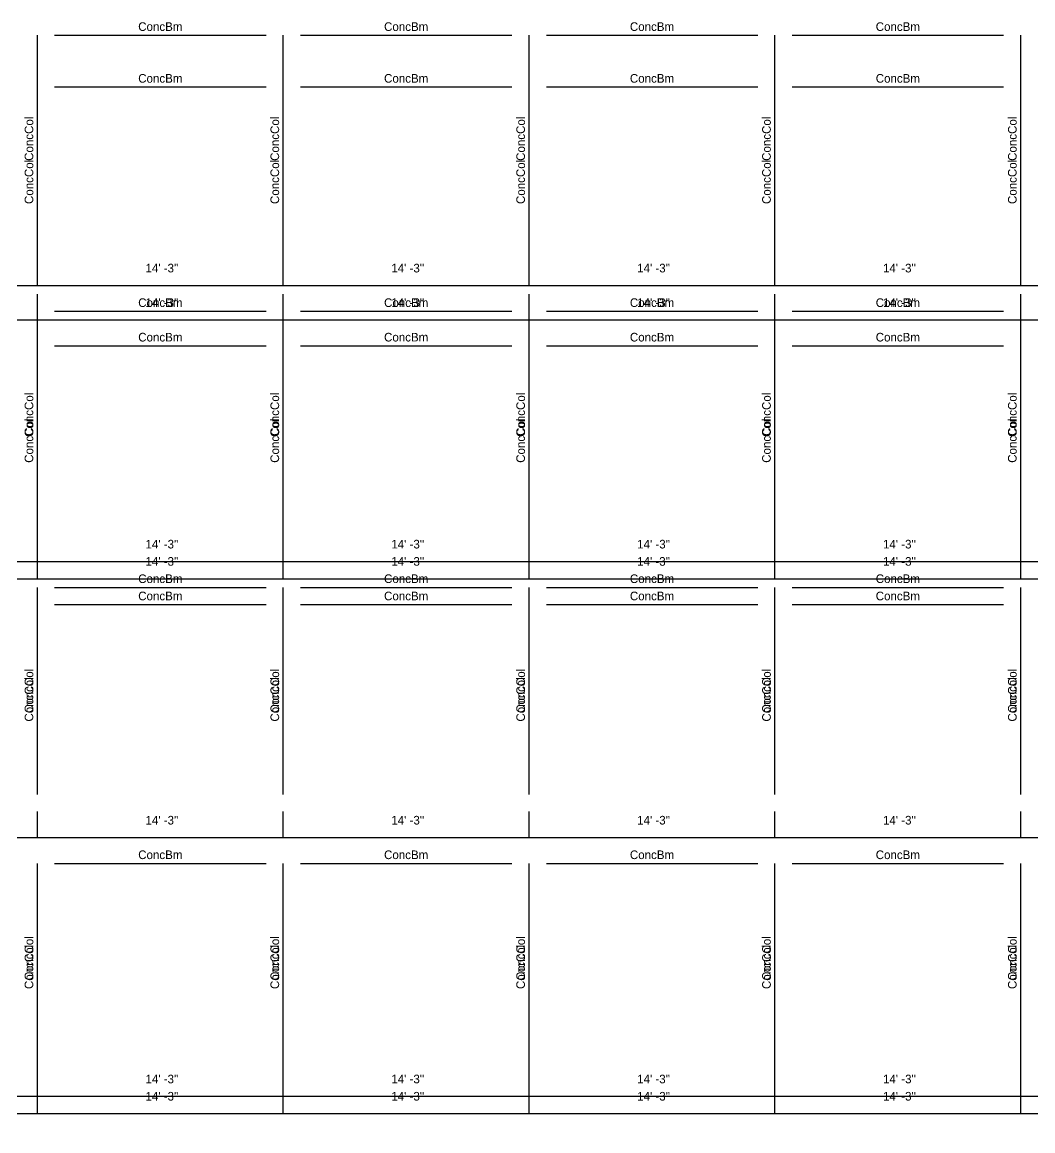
# Model space of a CAD drawing. Extents: x -38 to 2998, y -195 to 11529.
# Drawn here: x 734 to 1437, y -186 to 585 of the extents above; entities that cross this region are included whole.
import ezdxf
from ezdxf.enums import TextEntityAlignment as Align

# ---------------------------------------------------------------- set-up
doc = ezdxf.new("R2010")
doc.units = 0
doc.header["$MEASUREMENT"] = 0
doc.layers.get('0').update_dxf_attribs({"linetype": 'CONTINUOUS'})
for name, color, linetype in [('CENTERLINES', 7, 'CONTINUOUS'), ('DIMENSIONS', 4, 'CONTINUOUS'), ('TEXT', 5, 'CONTINUOUS')]:
    doc.layers.add(name, color=color, linetype=linetype)
doc.dimstyles.get("Standard").update_dxf_attribs({"dimtxt": 0.18, "dimasz": 0.18, "dimexe": 0.18, "dimexo": 0.0625, "dimgap": 0.09, "dimtad": 0, "dimtih": 1, "dimtoh": 1, "dimdec": 4, "dimzin": 0, "dimtxsty": 'STANDARD', "dimcen": 0.09, "dimazin": 3, "dimtfac": 1, "dimtdec": 4, "dimtofl": 0, "dimtmove": 0, "dimatfit": 3, "dimtolj": 1, "dimtzin": 0})

# ---------------------------------------------------------------- blocks, each defined once
blk = doc.blocks.new('*D993')
at = {"color": 1, "linetype": 'BYBLOCK'}
for points in [[(578.73, -169.23), (577.67, -170.29), (570.25, -177.71), (569.19, -178.77)], [(749.73, -169.23), (748.67, -170.29), (741.25, -177.71), (740.19, -178.77)]]:
    blk.add_solid(points, dxfattribs=at)
at = {"layer": 'DIMENSIONS', "color": 9, "linetype": 'BYBLOCK'}
for p, q in [((573.96, -174), (573.96, -156)), ((744.96, -174), (744.96, -156))]:
    blk.add_line(p, q, dxfattribs=at)
at = {"layer": 'DIMENSIONS', "color": 0, "linetype": 'BYBLOCK'}
blk.add_line((573.96, -174), (744.96, -174), dxfattribs=at)
at = {"layer": 'DIMENSIONS', "color": 0, "linetype": 'BYBLOCK', "insert": (659.46, -162), "char_height": 6, "attachment_point": 5}
blk.add_mtext("\\A1; 14' -3''", dxfattribs=at)
blk = doc.blocks.new('*D994')
at = {"color": 1, "linetype": 'BYBLOCK'}
for points in [[(749.73, -169.23), (748.67, -170.29), (741.25, -177.71), (740.19, -178.77)], [(920.73, -169.23), (919.67, -170.29), (912.25, -177.71), (911.19, -178.77)]]:
    blk.add_solid(points, dxfattribs=at)
at = {"layer": 'DIMENSIONS', "color": 9, "linetype": 'BYBLOCK'}
for p, q in [((744.96, -174), (744.96, -156)), ((915.96, -174), (915.96, -156))]:
    blk.add_line(p, q, dxfattribs=at)
at = {"layer": 'DIMENSIONS', "color": 0, "linetype": 'BYBLOCK'}
blk.add_line((744.96, -174), (915.96, -174), dxfattribs=at)
at = {"layer": 'DIMENSIONS', "color": 0, "linetype": 'BYBLOCK', "insert": (830.46, -162), "char_height": 6, "attachment_point": 5}
blk.add_mtext("\\A1; 14' -3''", dxfattribs=at)
blk = doc.blocks.new('*D995')
at = {"color": 1, "linetype": 'BYBLOCK'}
for points in [[(920.73, -169.23), (919.67, -170.29), (912.25, -177.71), (911.19, -178.77)], [(1091.73, -169.23), (1090.67, -170.29), (1083.25, -177.71), (1082.19, -178.77)]]:
    blk.add_solid(points, dxfattribs=at)
at = {"layer": 'DIMENSIONS', "color": 9, "linetype": 'BYBLOCK'}
for p, q in [((915.96, -174), (915.96, -156)), ((1086.96, -174), (1086.96, -156))]:
    blk.add_line(p, q, dxfattribs=at)
at = {"layer": 'DIMENSIONS', "color": 0, "linetype": 'BYBLOCK'}
blk.add_line((915.96, -174), (1086.96, -174), dxfattribs=at)
at = {"layer": 'DIMENSIONS', "color": 0, "linetype": 'BYBLOCK', "insert": (1001.46, -162), "char_height": 6, "attachment_point": 5}
blk.add_mtext("\\A1; 14' -3''", dxfattribs=at)
blk = doc.blocks.new('*D996')
at = {"color": 1, "linetype": 'BYBLOCK'}
for points in [[(1091.73, -169.23), (1090.67, -170.29), (1083.25, -177.71), (1082.19, -178.77)], [(1262.73, -169.23), (1261.67, -170.29), (1254.25, -177.71), (1253.19, -178.77)]]:
    blk.add_solid(points, dxfattribs=at)
at = {"layer": 'DIMENSIONS', "color": 9, "linetype": 'BYBLOCK'}
for p, q in [((1086.96, -174), (1086.96, -156)), ((1257.96, -174), (1257.96, -156))]:
    blk.add_line(p, q, dxfattribs=at)
at = {"layer": 'DIMENSIONS', "color": 0, "linetype": 'BYBLOCK'}
blk.add_line((1086.96, -174), (1257.96, -174), dxfattribs=at)
at = {"layer": 'DIMENSIONS', "color": 0, "linetype": 'BYBLOCK', "insert": (1172.46, -162), "char_height": 6, "attachment_point": 5}
blk.add_mtext("\\A1; 14' -3''", dxfattribs=at)
blk = doc.blocks.new('*D997')
at = {"color": 1, "linetype": 'BYBLOCK'}
for points in [[(1262.73, -169.23), (1261.67, -170.29), (1254.25, -177.71), (1253.19, -178.77)], [(1433.73, -169.23), (1432.67, -170.29), (1425.25, -177.71), (1424.19, -178.77)]]:
    blk.add_solid(points, dxfattribs=at)
at = {"layer": 'DIMENSIONS', "color": 9, "linetype": 'BYBLOCK'}
for p, q in [((1257.96, -174), (1257.96, -156)), ((1428.96, -174), (1428.96, -156))]:
    blk.add_line(p, q, dxfattribs=at)
at = {"layer": 'DIMENSIONS', "color": 0, "linetype": 'BYBLOCK'}
blk.add_line((1257.96, -174), (1428.96, -174), dxfattribs=at)
at = {"layer": 'DIMENSIONS', "color": 0, "linetype": 'BYBLOCK', "insert": (1343.46, -162), "char_height": 6, "attachment_point": 5}
blk.add_mtext("\\A1; 14' -3''", dxfattribs=at)
blk = doc.blocks.new('*D998')
at = {"color": 1, "linetype": 'BYBLOCK'}
for points in [[(1433.73, -169.23), (1432.67, -170.29), (1425.25, -177.71), (1424.19, -178.77)], [(1604.73, -169.23), (1603.67, -170.29), (1596.25, -177.71), (1595.19, -178.77)]]:
    blk.add_solid(points, dxfattribs=at)
at = {"layer": 'DIMENSIONS', "color": 9, "linetype": 'BYBLOCK'}
for p, q in [((1428.96, -174), (1428.96, -156)), ((1599.96, -174), (1599.96, -156))]:
    blk.add_line(p, q, dxfattribs=at)
at = {"layer": 'DIMENSIONS', "color": 0, "linetype": 'BYBLOCK'}
blk.add_line((1428.96, -174), (1599.96, -174), dxfattribs=at)
at = {"layer": 'DIMENSIONS', "color": 0, "linetype": 'BYBLOCK', "insert": (1514.46, -162), "char_height": 6, "attachment_point": 5}
blk.add_mtext("\\A1; 14' -3''", dxfattribs=at)
blk = doc.blocks.new('*D1014')
at = {"color": 1, "linetype": 'BYBLOCK'}
for points in [[(578.73, 22.77), (577.67, 21.71), (570.25, 14.29), (569.19, 13.23)], [(749.73, 22.77), (748.67, 21.71), (741.25, 14.29), (740.19, 13.23)]]:
    blk.add_solid(points, dxfattribs=at)
at = {"layer": 'DIMENSIONS', "color": 9, "linetype": 'BYBLOCK'}
for p, q in [((573.96, 18), (573.96, 36)), ((744.96, 18), (744.96, 36))]:
    blk.add_line(p, q, dxfattribs=at)
at = {"layer": 'DIMENSIONS', "color": 0, "linetype": 'BYBLOCK'}
blk.add_line((573.96, 18), (744.96, 18), dxfattribs=at)
at = {"layer": 'DIMENSIONS', "color": 0, "linetype": 'BYBLOCK', "insert": (659.46, 30), "char_height": 6, "attachment_point": 5}
blk.add_mtext("\\A1; 14' -3''", dxfattribs=at)
blk = doc.blocks.new('*D1015')
at = {"color": 1, "linetype": 'BYBLOCK'}
for points in [[(749.73, 22.77), (748.67, 21.71), (741.25, 14.29), (740.19, 13.23)], [(920.73, 22.77), (919.67, 21.71), (912.25, 14.29), (911.19, 13.23)]]:
    blk.add_solid(points, dxfattribs=at)
at = {"layer": 'DIMENSIONS', "color": 9, "linetype": 'BYBLOCK'}
for p, q in [((744.96, 18), (744.96, 36)), ((915.96, 18), (915.96, 36))]:
    blk.add_line(p, q, dxfattribs=at)
at = {"layer": 'DIMENSIONS', "color": 0, "linetype": 'BYBLOCK'}
blk.add_line((744.96, 18), (915.96, 18), dxfattribs=at)
at = {"layer": 'DIMENSIONS', "color": 0, "linetype": 'BYBLOCK', "insert": (830.46, 30), "char_height": 6, "attachment_point": 5}
blk.add_mtext("\\A1; 14' -3''", dxfattribs=at)
blk = doc.blocks.new('*D1016')
at = {"color": 1, "linetype": 'BYBLOCK'}
for points in [[(920.73, 22.77), (919.67, 21.71), (912.25, 14.29), (911.19, 13.23)], [(1091.73, 22.77), (1090.67, 21.71), (1083.25, 14.29), (1082.19, 13.23)]]:
    blk.add_solid(points, dxfattribs=at)
at = {"layer": 'DIMENSIONS', "color": 9, "linetype": 'BYBLOCK'}
for p, q in [((915.96, 18), (915.96, 36)), ((1086.96, 18), (1086.96, 36))]:
    blk.add_line(p, q, dxfattribs=at)
at = {"layer": 'DIMENSIONS', "color": 0, "linetype": 'BYBLOCK'}
blk.add_line((915.96, 18), (1086.96, 18), dxfattribs=at)
at = {"layer": 'DIMENSIONS', "color": 0, "linetype": 'BYBLOCK', "insert": (1001.46, 30), "char_height": 6, "attachment_point": 5}
blk.add_mtext("\\A1; 14' -3''", dxfattribs=at)
blk = doc.blocks.new('*D1017')
at = {"color": 1, "linetype": 'BYBLOCK'}
for points in [[(1091.73, 22.77), (1090.67, 21.71), (1083.25, 14.29), (1082.19, 13.23)], [(1262.73, 22.77), (1261.67, 21.71), (1254.25, 14.29), (1253.19, 13.23)]]:
    blk.add_solid(points, dxfattribs=at)
at = {"layer": 'DIMENSIONS', "color": 9, "linetype": 'BYBLOCK'}
for p, q in [((1086.96, 18), (1086.96, 36)), ((1257.96, 18), (1257.96, 36))]:
    blk.add_line(p, q, dxfattribs=at)
at = {"layer": 'DIMENSIONS', "color": 0, "linetype": 'BYBLOCK'}
blk.add_line((1086.96, 18), (1257.96, 18), dxfattribs=at)
at = {"layer": 'DIMENSIONS', "color": 0, "linetype": 'BYBLOCK', "insert": (1172.46, 30), "char_height": 6, "attachment_point": 5}
blk.add_mtext("\\A1; 14' -3''", dxfattribs=at)
blk = doc.blocks.new('*D1018')
at = {"color": 1, "linetype": 'BYBLOCK'}
for points in [[(1262.73, 22.77), (1261.67, 21.71), (1254.25, 14.29), (1253.19, 13.23)], [(1433.73, 22.77), (1432.67, 21.71), (1425.25, 14.29), (1424.19, 13.23)]]:
    blk.add_solid(points, dxfattribs=at)
at = {"layer": 'DIMENSIONS', "color": 9, "linetype": 'BYBLOCK'}
for p, q in [((1257.96, 18), (1257.96, 36)), ((1428.96, 18), (1428.96, 36))]:
    blk.add_line(p, q, dxfattribs=at)
at = {"layer": 'DIMENSIONS', "color": 0, "linetype": 'BYBLOCK'}
blk.add_line((1257.96, 18), (1428.96, 18), dxfattribs=at)
at = {"layer": 'DIMENSIONS', "color": 0, "linetype": 'BYBLOCK', "insert": (1343.46, 30), "char_height": 6, "attachment_point": 5}
blk.add_mtext("\\A1; 14' -3''", dxfattribs=at)
blk = doc.blocks.new('*D1019')
at = {"color": 1, "linetype": 'BYBLOCK'}
for points in [[(1433.73, 22.77), (1432.67, 21.71), (1425.25, 14.29), (1424.19, 13.23)], [(1604.73, 22.77), (1603.67, 21.71), (1596.25, 14.29), (1595.19, 13.23)]]:
    blk.add_solid(points, dxfattribs=at)
at = {"layer": 'DIMENSIONS', "color": 9, "linetype": 'BYBLOCK'}
for p, q in [((1428.96, 18), (1428.96, 36)), ((1599.96, 18), (1599.96, 36))]:
    blk.add_line(p, q, dxfattribs=at)
at = {"layer": 'DIMENSIONS', "color": 0, "linetype": 'BYBLOCK'}
blk.add_line((1428.96, 18), (1599.96, 18), dxfattribs=at)
at = {"layer": 'DIMENSIONS', "color": 0, "linetype": 'BYBLOCK', "insert": (1514.46, 30), "char_height": 6, "attachment_point": 5}
blk.add_mtext("\\A1; 14' -3''", dxfattribs=at)
blk = doc.blocks.new('*D1035')
at = {"color": 1, "linetype": 'BYBLOCK'}
for points in [[(578.73, 214.77), (577.67, 213.71), (570.25, 206.29), (569.19, 205.23)], [(749.73, 214.77), (748.67, 213.71), (741.25, 206.29), (740.19, 205.23)]]:
    blk.add_solid(points, dxfattribs=at)
at = {"layer": 'DIMENSIONS', "color": 9, "linetype": 'BYBLOCK'}
for p, q in [((573.96, 210), (573.96, 228)), ((744.96, 210), (744.96, 228))]:
    blk.add_line(p, q, dxfattribs=at)
at = {"layer": 'DIMENSIONS', "color": 0, "linetype": 'BYBLOCK'}
blk.add_line((573.96, 210), (744.96, 210), dxfattribs=at)
at = {"layer": 'DIMENSIONS', "color": 0, "linetype": 'BYBLOCK', "insert": (659.46, 222), "char_height": 6, "attachment_point": 5}
blk.add_mtext("\\A1; 14' -3''", dxfattribs=at)
blk = doc.blocks.new('*D1036')
at = {"color": 1, "linetype": 'BYBLOCK'}
for points in [[(749.73, 214.77), (748.67, 213.71), (741.25, 206.29), (740.19, 205.23)], [(920.73, 214.77), (919.67, 213.71), (912.25, 206.29), (911.19, 205.23)]]:
    blk.add_solid(points, dxfattribs=at)
at = {"layer": 'DIMENSIONS', "color": 9, "linetype": 'BYBLOCK'}
for p, q in [((744.96, 210), (744.96, 228)), ((915.96, 210), (915.96, 228))]:
    blk.add_line(p, q, dxfattribs=at)
at = {"layer": 'DIMENSIONS', "color": 0, "linetype": 'BYBLOCK'}
blk.add_line((744.96, 210), (915.96, 210), dxfattribs=at)
at = {"layer": 'DIMENSIONS', "color": 0, "linetype": 'BYBLOCK', "insert": (830.46, 222), "char_height": 6, "attachment_point": 5}
blk.add_mtext("\\A1; 14' -3''", dxfattribs=at)
blk = doc.blocks.new('*D1037')
at = {"color": 1, "linetype": 'BYBLOCK'}
for points in [[(920.73, 214.77), (919.67, 213.71), (912.25, 206.29), (911.19, 205.23)], [(1091.73, 214.77), (1090.67, 213.71), (1083.25, 206.29), (1082.19, 205.23)]]:
    blk.add_solid(points, dxfattribs=at)
at = {"layer": 'DIMENSIONS', "color": 9, "linetype": 'BYBLOCK'}
for p, q in [((915.96, 210), (915.96, 228)), ((1086.96, 210), (1086.96, 228))]:
    blk.add_line(p, q, dxfattribs=at)
at = {"layer": 'DIMENSIONS', "color": 0, "linetype": 'BYBLOCK'}
blk.add_line((915.96, 210), (1086.96, 210), dxfattribs=at)
at = {"layer": 'DIMENSIONS', "color": 0, "linetype": 'BYBLOCK', "insert": (1001.46, 222), "char_height": 6, "attachment_point": 5}
blk.add_mtext("\\A1; 14' -3''", dxfattribs=at)
blk = doc.blocks.new('*D1038')
at = {"color": 1, "linetype": 'BYBLOCK'}
for points in [[(1091.73, 214.77), (1090.67, 213.71), (1083.25, 206.29), (1082.19, 205.23)], [(1262.73, 214.77), (1261.67, 213.71), (1254.25, 206.29), (1253.19, 205.23)]]:
    blk.add_solid(points, dxfattribs=at)
at = {"layer": 'DIMENSIONS', "color": 9, "linetype": 'BYBLOCK'}
for p, q in [((1086.96, 210), (1086.96, 228)), ((1257.96, 210), (1257.96, 228))]:
    blk.add_line(p, q, dxfattribs=at)
at = {"layer": 'DIMENSIONS', "color": 0, "linetype": 'BYBLOCK'}
blk.add_line((1086.96, 210), (1257.96, 210), dxfattribs=at)
at = {"layer": 'DIMENSIONS', "color": 0, "linetype": 'BYBLOCK', "insert": (1172.46, 222), "char_height": 6, "attachment_point": 5}
blk.add_mtext("\\A1; 14' -3''", dxfattribs=at)
blk = doc.blocks.new('*D1039')
at = {"color": 1, "linetype": 'BYBLOCK'}
for points in [[(1262.73, 214.77), (1261.67, 213.71), (1254.25, 206.29), (1253.19, 205.23)], [(1433.73, 214.77), (1432.67, 213.71), (1425.25, 206.29), (1424.19, 205.23)]]:
    blk.add_solid(points, dxfattribs=at)
at = {"layer": 'DIMENSIONS', "color": 9, "linetype": 'BYBLOCK'}
for p, q in [((1257.96, 210), (1257.96, 228)), ((1428.96, 210), (1428.96, 228))]:
    blk.add_line(p, q, dxfattribs=at)
at = {"layer": 'DIMENSIONS', "color": 0, "linetype": 'BYBLOCK'}
blk.add_line((1257.96, 210), (1428.96, 210), dxfattribs=at)
at = {"layer": 'DIMENSIONS', "color": 0, "linetype": 'BYBLOCK', "insert": (1343.46, 222), "char_height": 6, "attachment_point": 5}
blk.add_mtext("\\A1; 14' -3''", dxfattribs=at)
blk = doc.blocks.new('*D1040')
at = {"color": 1, "linetype": 'BYBLOCK'}
for points in [[(1433.73, 214.77), (1432.67, 213.71), (1425.25, 206.29), (1424.19, 205.23)], [(1604.73, 214.77), (1603.67, 213.71), (1596.25, 206.29), (1595.19, 205.23)]]:
    blk.add_solid(points, dxfattribs=at)
at = {"layer": 'DIMENSIONS', "color": 9, "linetype": 'BYBLOCK'}
for p, q in [((1428.96, 210), (1428.96, 228)), ((1599.96, 210), (1599.96, 228))]:
    blk.add_line(p, q, dxfattribs=at)
at = {"layer": 'DIMENSIONS', "color": 0, "linetype": 'BYBLOCK'}
blk.add_line((1428.96, 210), (1599.96, 210), dxfattribs=at)
at = {"layer": 'DIMENSIONS', "color": 0, "linetype": 'BYBLOCK', "insert": (1514.46, 222), "char_height": 6, "attachment_point": 5}
blk.add_mtext("\\A1; 14' -3''", dxfattribs=at)
blk = doc.blocks.new('*D1056')
at = {"color": 1, "linetype": 'BYBLOCK'}
for points in [[(578.73, 406.77), (577.67, 405.71), (570.25, 398.29), (569.19, 397.23)], [(749.73, 406.77), (748.67, 405.71), (741.25, 398.29), (740.19, 397.23)]]:
    blk.add_solid(points, dxfattribs=at)
at = {"layer": 'DIMENSIONS', "color": 9, "linetype": 'BYBLOCK'}
for p, q in [((573.96, 402), (573.96, 420)), ((744.96, 402), (744.96, 420))]:
    blk.add_line(p, q, dxfattribs=at)
at = {"layer": 'DIMENSIONS', "color": 0, "linetype": 'BYBLOCK'}
blk.add_line((573.96, 402), (744.96, 402), dxfattribs=at)
at = {"layer": 'DIMENSIONS', "color": 0, "linetype": 'BYBLOCK', "insert": (659.46, 414), "char_height": 6, "attachment_point": 5}
blk.add_mtext("\\A1; 14' -3''", dxfattribs=at)
blk = doc.blocks.new('*D1057')
at = {"color": 1, "linetype": 'BYBLOCK'}
for points in [[(749.73, 406.77), (748.67, 405.71), (741.25, 398.29), (740.19, 397.23)], [(920.73, 406.77), (919.67, 405.71), (912.25, 398.29), (911.19, 397.23)]]:
    blk.add_solid(points, dxfattribs=at)
at = {"layer": 'DIMENSIONS', "color": 9, "linetype": 'BYBLOCK'}
for p, q in [((744.96, 402), (744.96, 420)), ((915.96, 402), (915.96, 420))]:
    blk.add_line(p, q, dxfattribs=at)
at = {"layer": 'DIMENSIONS', "color": 0, "linetype": 'BYBLOCK'}
blk.add_line((744.96, 402), (915.96, 402), dxfattribs=at)
at = {"layer": 'DIMENSIONS', "color": 0, "linetype": 'BYBLOCK', "insert": (830.46, 414), "char_height": 6, "attachment_point": 5}
blk.add_mtext("\\A1; 14' -3''", dxfattribs=at)
blk = doc.blocks.new('*D1058')
at = {"color": 1, "linetype": 'BYBLOCK'}
for points in [[(920.73, 406.77), (919.67, 405.71), (912.25, 398.29), (911.19, 397.23)], [(1091.73, 406.77), (1090.67, 405.71), (1083.25, 398.29), (1082.19, 397.23)]]:
    blk.add_solid(points, dxfattribs=at)
at = {"layer": 'DIMENSIONS', "color": 9, "linetype": 'BYBLOCK'}
for p, q in [((915.96, 402), (915.96, 420)), ((1086.96, 402), (1086.96, 420))]:
    blk.add_line(p, q, dxfattribs=at)
at = {"layer": 'DIMENSIONS', "color": 0, "linetype": 'BYBLOCK'}
blk.add_line((915.96, 402), (1086.96, 402), dxfattribs=at)
at = {"layer": 'DIMENSIONS', "color": 0, "linetype": 'BYBLOCK', "insert": (1001.46, 414), "char_height": 6, "attachment_point": 5}
blk.add_mtext("\\A1; 14' -3''", dxfattribs=at)
blk = doc.blocks.new('*D1059')
at = {"color": 1, "linetype": 'BYBLOCK'}
for points in [[(1091.73, 406.77), (1090.67, 405.71), (1083.25, 398.29), (1082.19, 397.23)], [(1262.73, 406.77), (1261.67, 405.71), (1254.25, 398.29), (1253.19, 397.23)]]:
    blk.add_solid(points, dxfattribs=at)
at = {"layer": 'DIMENSIONS', "color": 9, "linetype": 'BYBLOCK'}
for p, q in [((1086.96, 402), (1086.96, 420)), ((1257.96, 402), (1257.96, 420))]:
    blk.add_line(p, q, dxfattribs=at)
at = {"layer": 'DIMENSIONS', "color": 0, "linetype": 'BYBLOCK'}
blk.add_line((1086.96, 402), (1257.96, 402), dxfattribs=at)
at = {"layer": 'DIMENSIONS', "color": 0, "linetype": 'BYBLOCK', "insert": (1172.46, 414), "char_height": 6, "attachment_point": 5}
blk.add_mtext("\\A1; 14' -3''", dxfattribs=at)
blk = doc.blocks.new('*D1060')
at = {"color": 1, "linetype": 'BYBLOCK'}
for points in [[(1262.73, 406.77), (1261.67, 405.71), (1254.25, 398.29), (1253.19, 397.23)], [(1433.73, 406.77), (1432.67, 405.71), (1425.25, 398.29), (1424.19, 397.23)]]:
    blk.add_solid(points, dxfattribs=at)
at = {"layer": 'DIMENSIONS', "color": 9, "linetype": 'BYBLOCK'}
for p, q in [((1257.96, 402), (1257.96, 420)), ((1428.96, 402), (1428.96, 420))]:
    blk.add_line(p, q, dxfattribs=at)
at = {"layer": 'DIMENSIONS', "color": 0, "linetype": 'BYBLOCK'}
blk.add_line((1257.96, 402), (1428.96, 402), dxfattribs=at)
at = {"layer": 'DIMENSIONS', "color": 0, "linetype": 'BYBLOCK', "insert": (1343.46, 414), "char_height": 6, "attachment_point": 5}
blk.add_mtext("\\A1; 14' -3''", dxfattribs=at)
blk = doc.blocks.new('*D1061')
at = {"color": 1, "linetype": 'BYBLOCK'}
for points in [[(1433.73, 406.77), (1432.67, 405.71), (1425.25, 398.29), (1424.19, 397.23)], [(1604.73, 406.77), (1603.67, 405.71), (1596.25, 398.29), (1595.19, 397.23)]]:
    blk.add_solid(points, dxfattribs=at)
at = {"layer": 'DIMENSIONS', "color": 9, "linetype": 'BYBLOCK'}
for p, q in [((1428.96, 402), (1428.96, 420)), ((1599.96, 402), (1599.96, 420))]:
    blk.add_line(p, q, dxfattribs=at)
at = {"layer": 'DIMENSIONS', "color": 0, "linetype": 'BYBLOCK'}
blk.add_line((1428.96, 402), (1599.96, 402), dxfattribs=at)
at = {"layer": 'DIMENSIONS', "color": 0, "linetype": 'BYBLOCK', "insert": (1514.46, 414), "char_height": 6, "attachment_point": 5}
blk.add_mtext("\\A1; 14' -3''", dxfattribs=at)
blk = doc.blocks.new('*D1463')
at = {"color": 1, "linetype": 'BYBLOCK'}
for points in [[(578.73, -157.23), (577.67, -158.29), (570.25, -165.71), (569.19, -166.77)], [(749.73, -157.23), (748.67, -158.29), (741.25, -165.71), (740.19, -166.77)]]:
    blk.add_solid(points, dxfattribs=at)
at = {"layer": 'DIMENSIONS', "color": 9, "linetype": 'BYBLOCK'}
for p, q in [((573.96, -162), (573.96, -144)), ((744.96, -162), (744.96, -144))]:
    blk.add_line(p, q, dxfattribs=at)
at = {"layer": 'DIMENSIONS', "color": 0, "linetype": 'BYBLOCK'}
blk.add_line((573.96, -162), (744.96, -162), dxfattribs=at)
at = {"layer": 'DIMENSIONS', "color": 0, "linetype": 'BYBLOCK', "insert": (659.46, -150), "char_height": 6, "attachment_point": 5}
blk.add_mtext("\\A1; 14' -3''", dxfattribs=at)
blk = doc.blocks.new('*D1464')
at = {"color": 1, "linetype": 'BYBLOCK'}
for points in [[(749.73, -157.23), (748.67, -158.29), (741.25, -165.71), (740.19, -166.77)], [(920.73, -157.23), (919.67, -158.29), (912.25, -165.71), (911.19, -166.77)]]:
    blk.add_solid(points, dxfattribs=at)
at = {"layer": 'DIMENSIONS', "color": 9, "linetype": 'BYBLOCK'}
for p, q in [((744.96, -162), (744.96, -144)), ((915.96, -162), (915.96, -144))]:
    blk.add_line(p, q, dxfattribs=at)
at = {"layer": 'DIMENSIONS', "color": 0, "linetype": 'BYBLOCK'}
blk.add_line((744.96, -162), (915.96, -162), dxfattribs=at)
at = {"layer": 'DIMENSIONS', "color": 0, "linetype": 'BYBLOCK', "insert": (830.46, -150), "char_height": 6, "attachment_point": 5}
blk.add_mtext("\\A1; 14' -3''", dxfattribs=at)
blk = doc.blocks.new('*D1465')
at = {"color": 1, "linetype": 'BYBLOCK'}
for points in [[(920.73, -157.23), (919.67, -158.29), (912.25, -165.71), (911.19, -166.77)], [(1091.73, -157.23), (1090.67, -158.29), (1083.25, -165.71), (1082.19, -166.77)]]:
    blk.add_solid(points, dxfattribs=at)
at = {"layer": 'DIMENSIONS', "color": 9, "linetype": 'BYBLOCK'}
for p, q in [((915.96, -162), (915.96, -144)), ((1086.96, -162), (1086.96, -144))]:
    blk.add_line(p, q, dxfattribs=at)
at = {"layer": 'DIMENSIONS', "color": 0, "linetype": 'BYBLOCK'}
blk.add_line((915.96, -162), (1086.96, -162), dxfattribs=at)
at = {"layer": 'DIMENSIONS', "color": 0, "linetype": 'BYBLOCK', "insert": (1001.46, -150), "char_height": 6, "attachment_point": 5}
blk.add_mtext("\\A1; 14' -3''", dxfattribs=at)
blk = doc.blocks.new('*D1466')
at = {"color": 1, "linetype": 'BYBLOCK'}
for points in [[(1091.73, -157.23), (1090.67, -158.29), (1083.25, -165.71), (1082.19, -166.77)], [(1262.73, -157.23), (1261.67, -158.29), (1254.25, -165.71), (1253.19, -166.77)]]:
    blk.add_solid(points, dxfattribs=at)
at = {"layer": 'DIMENSIONS', "color": 9, "linetype": 'BYBLOCK'}
for p, q in [((1086.96, -162), (1086.96, -144)), ((1257.96, -162), (1257.96, -144))]:
    blk.add_line(p, q, dxfattribs=at)
at = {"layer": 'DIMENSIONS', "color": 0, "linetype": 'BYBLOCK'}
blk.add_line((1086.96, -162), (1257.96, -162), dxfattribs=at)
at = {"layer": 'DIMENSIONS', "color": 0, "linetype": 'BYBLOCK', "insert": (1172.46, -150), "char_height": 6, "attachment_point": 5}
blk.add_mtext("\\A1; 14' -3''", dxfattribs=at)
blk = doc.blocks.new('*D1467')
at = {"color": 1, "linetype": 'BYBLOCK'}
for points in [[(1262.73, -157.23), (1261.67, -158.29), (1254.25, -165.71), (1253.19, -166.77)], [(1433.73, -157.23), (1432.67, -158.29), (1425.25, -165.71), (1424.19, -166.77)]]:
    blk.add_solid(points, dxfattribs=at)
at = {"layer": 'DIMENSIONS', "color": 9, "linetype": 'BYBLOCK'}
for p, q in [((1257.96, -162), (1257.96, -144)), ((1428.96, -162), (1428.96, -144))]:
    blk.add_line(p, q, dxfattribs=at)
at = {"layer": 'DIMENSIONS', "color": 0, "linetype": 'BYBLOCK'}
blk.add_line((1257.96, -162), (1428.96, -162), dxfattribs=at)
at = {"layer": 'DIMENSIONS', "color": 0, "linetype": 'BYBLOCK', "insert": (1343.46, -150), "char_height": 6, "attachment_point": 5}
blk.add_mtext("\\A1; 14' -3''", dxfattribs=at)
blk = doc.blocks.new('*D1468')
at = {"color": 1, "linetype": 'BYBLOCK'}
for points in [[(1433.73, -157.23), (1432.67, -158.29), (1425.25, -165.71), (1424.19, -166.77)], [(1604.73, -157.23), (1603.67, -158.29), (1596.25, -165.71), (1595.19, -166.77)]]:
    blk.add_solid(points, dxfattribs=at)
at = {"layer": 'DIMENSIONS', "color": 9, "linetype": 'BYBLOCK'}
for p, q in [((1428.96, -162), (1428.96, -144)), ((1599.96, -162), (1599.96, -144))]:
    blk.add_line(p, q, dxfattribs=at)
at = {"layer": 'DIMENSIONS', "color": 0, "linetype": 'BYBLOCK'}
blk.add_line((1428.96, -162), (1599.96, -162), dxfattribs=at)
at = {"layer": 'DIMENSIONS', "color": 0, "linetype": 'BYBLOCK', "insert": (1514.46, -150), "char_height": 6, "attachment_point": 5}
blk.add_mtext("\\A1; 14' -3''", dxfattribs=at)
blk = doc.blocks.new('*D1484')
at = {"color": 1, "linetype": 'BYBLOCK'}
for points in [[(578.73, 22.77), (577.67, 21.71), (570.25, 14.29), (569.19, 13.23)], [(749.73, 22.77), (748.67, 21.71), (741.25, 14.29), (740.19, 13.23)]]:
    blk.add_solid(points, dxfattribs=at)
at = {"layer": 'DIMENSIONS', "color": 9, "linetype": 'BYBLOCK'}
for p, q in [((573.96, 18), (573.96, 36)), ((744.96, 18), (744.96, 36))]:
    blk.add_line(p, q, dxfattribs=at)
at = {"layer": 'DIMENSIONS', "color": 0, "linetype": 'BYBLOCK'}
blk.add_line((573.96, 18), (744.96, 18), dxfattribs=at)
at = {"layer": 'DIMENSIONS', "color": 0, "linetype": 'BYBLOCK', "insert": (659.46, 30), "char_height": 6, "attachment_point": 5}
blk.add_mtext("\\A1; 14' -3''", dxfattribs=at)
blk = doc.blocks.new('*D1485')
at = {"color": 1, "linetype": 'BYBLOCK'}
for points in [[(749.73, 22.77), (748.67, 21.71), (741.25, 14.29), (740.19, 13.23)], [(920.73, 22.77), (919.67, 21.71), (912.25, 14.29), (911.19, 13.23)]]:
    blk.add_solid(points, dxfattribs=at)
at = {"layer": 'DIMENSIONS', "color": 9, "linetype": 'BYBLOCK'}
for p, q in [((744.96, 18), (744.96, 36)), ((915.96, 18), (915.96, 36))]:
    blk.add_line(p, q, dxfattribs=at)
at = {"layer": 'DIMENSIONS', "color": 0, "linetype": 'BYBLOCK'}
blk.add_line((744.96, 18), (915.96, 18), dxfattribs=at)
at = {"layer": 'DIMENSIONS', "color": 0, "linetype": 'BYBLOCK', "insert": (830.46, 30), "char_height": 6, "attachment_point": 5}
blk.add_mtext("\\A1; 14' -3''", dxfattribs=at)
blk = doc.blocks.new('*D1486')
at = {"color": 1, "linetype": 'BYBLOCK'}
for points in [[(920.73, 22.77), (919.67, 21.71), (912.25, 14.29), (911.19, 13.23)], [(1091.73, 22.77), (1090.67, 21.71), (1083.25, 14.29), (1082.19, 13.23)]]:
    blk.add_solid(points, dxfattribs=at)
at = {"layer": 'DIMENSIONS', "color": 9, "linetype": 'BYBLOCK'}
for p, q in [((915.96, 18), (915.96, 36)), ((1086.96, 18), (1086.96, 36))]:
    blk.add_line(p, q, dxfattribs=at)
at = {"layer": 'DIMENSIONS', "color": 0, "linetype": 'BYBLOCK'}
blk.add_line((915.96, 18), (1086.96, 18), dxfattribs=at)
at = {"layer": 'DIMENSIONS', "color": 0, "linetype": 'BYBLOCK', "insert": (1001.46, 30), "char_height": 6, "attachment_point": 5}
blk.add_mtext("\\A1; 14' -3''", dxfattribs=at)
blk = doc.blocks.new('*D1487')
at = {"color": 1, "linetype": 'BYBLOCK'}
for points in [[(1091.73, 22.77), (1090.67, 21.71), (1083.25, 14.29), (1082.19, 13.23)], [(1262.73, 22.77), (1261.67, 21.71), (1254.25, 14.29), (1253.19, 13.23)]]:
    blk.add_solid(points, dxfattribs=at)
at = {"layer": 'DIMENSIONS', "color": 9, "linetype": 'BYBLOCK'}
for p, q in [((1086.96, 18), (1086.96, 36)), ((1257.96, 18), (1257.96, 36))]:
    blk.add_line(p, q, dxfattribs=at)
at = {"layer": 'DIMENSIONS', "color": 0, "linetype": 'BYBLOCK'}
blk.add_line((1086.96, 18), (1257.96, 18), dxfattribs=at)
at = {"layer": 'DIMENSIONS', "color": 0, "linetype": 'BYBLOCK', "insert": (1172.46, 30), "char_height": 6, "attachment_point": 5}
blk.add_mtext("\\A1; 14' -3''", dxfattribs=at)
blk = doc.blocks.new('*D1488')
at = {"color": 1, "linetype": 'BYBLOCK'}
for points in [[(1262.73, 22.77), (1261.67, 21.71), (1254.25, 14.29), (1253.19, 13.23)], [(1433.73, 22.77), (1432.67, 21.71), (1425.25, 14.29), (1424.19, 13.23)]]:
    blk.add_solid(points, dxfattribs=at)
at = {"layer": 'DIMENSIONS', "color": 9, "linetype": 'BYBLOCK'}
for p, q in [((1257.96, 18), (1257.96, 36)), ((1428.96, 18), (1428.96, 36))]:
    blk.add_line(p, q, dxfattribs=at)
at = {"layer": 'DIMENSIONS', "color": 0, "linetype": 'BYBLOCK'}
blk.add_line((1257.96, 18), (1428.96, 18), dxfattribs=at)
at = {"layer": 'DIMENSIONS', "color": 0, "linetype": 'BYBLOCK', "insert": (1343.46, 30), "char_height": 6, "attachment_point": 5}
blk.add_mtext("\\A1; 14' -3''", dxfattribs=at)
blk = doc.blocks.new('*D1489')
at = {"color": 1, "linetype": 'BYBLOCK'}
for points in [[(1433.73, 22.77), (1432.67, 21.71), (1425.25, 14.29), (1424.19, 13.23)], [(1604.73, 22.77), (1603.67, 21.71), (1596.25, 14.29), (1595.19, 13.23)]]:
    blk.add_solid(points, dxfattribs=at)
at = {"layer": 'DIMENSIONS', "color": 9, "linetype": 'BYBLOCK'}
for p, q in [((1428.96, 18), (1428.96, 36)), ((1599.96, 18), (1599.96, 36))]:
    blk.add_line(p, q, dxfattribs=at)
at = {"layer": 'DIMENSIONS', "color": 0, "linetype": 'BYBLOCK'}
blk.add_line((1428.96, 18), (1599.96, 18), dxfattribs=at)
at = {"layer": 'DIMENSIONS', "color": 0, "linetype": 'BYBLOCK', "insert": (1514.46, 30), "char_height": 6, "attachment_point": 5}
blk.add_mtext("\\A1; 14' -3''", dxfattribs=at)
blk = doc.blocks.new('*D1505')
at = {"color": 1, "linetype": 'BYBLOCK'}
for points in [[(578.73, 202.77), (577.67, 201.71), (570.25, 194.29), (569.19, 193.23)], [(749.73, 202.77), (748.67, 201.71), (741.25, 194.29), (740.19, 193.23)]]:
    blk.add_solid(points, dxfattribs=at)
at = {"layer": 'DIMENSIONS', "color": 9, "linetype": 'BYBLOCK'}
for p, q in [((573.96, 198), (573.96, 216)), ((744.96, 198), (744.96, 216))]:
    blk.add_line(p, q, dxfattribs=at)
at = {"layer": 'DIMENSIONS', "color": 0, "linetype": 'BYBLOCK'}
blk.add_line((573.96, 198), (744.96, 198), dxfattribs=at)
at = {"layer": 'DIMENSIONS', "color": 0, "linetype": 'BYBLOCK', "insert": (659.46, 210), "char_height": 6, "attachment_point": 5}
blk.add_mtext("\\A1; 14' -3''", dxfattribs=at)
blk = doc.blocks.new('*D1506')
at = {"color": 1, "linetype": 'BYBLOCK'}
for points in [[(749.73, 202.77), (748.67, 201.71), (741.25, 194.29), (740.19, 193.23)], [(920.73, 202.77), (919.67, 201.71), (912.25, 194.29), (911.19, 193.23)]]:
    blk.add_solid(points, dxfattribs=at)
at = {"layer": 'DIMENSIONS', "color": 9, "linetype": 'BYBLOCK'}
for p, q in [((744.96, 198), (744.96, 216)), ((915.96, 198), (915.96, 216))]:
    blk.add_line(p, q, dxfattribs=at)
at = {"layer": 'DIMENSIONS', "color": 0, "linetype": 'BYBLOCK'}
blk.add_line((744.96, 198), (915.96, 198), dxfattribs=at)
at = {"layer": 'DIMENSIONS', "color": 0, "linetype": 'BYBLOCK', "insert": (830.46, 210), "char_height": 6, "attachment_point": 5}
blk.add_mtext("\\A1; 14' -3''", dxfattribs=at)
blk = doc.blocks.new('*D1507')
at = {"color": 1, "linetype": 'BYBLOCK'}
for points in [[(920.73, 202.77), (919.67, 201.71), (912.25, 194.29), (911.19, 193.23)], [(1091.73, 202.77), (1090.67, 201.71), (1083.25, 194.29), (1082.19, 193.23)]]:
    blk.add_solid(points, dxfattribs=at)
at = {"layer": 'DIMENSIONS', "color": 9, "linetype": 'BYBLOCK'}
for p, q in [((915.96, 198), (915.96, 216)), ((1086.96, 198), (1086.96, 216))]:
    blk.add_line(p, q, dxfattribs=at)
at = {"layer": 'DIMENSIONS', "color": 0, "linetype": 'BYBLOCK'}
blk.add_line((915.96, 198), (1086.96, 198), dxfattribs=at)
at = {"layer": 'DIMENSIONS', "color": 0, "linetype": 'BYBLOCK', "insert": (1001.46, 210), "char_height": 6, "attachment_point": 5}
blk.add_mtext("\\A1; 14' -3''", dxfattribs=at)
blk = doc.blocks.new('*D1508')
at = {"color": 1, "linetype": 'BYBLOCK'}
for points in [[(1091.73, 202.77), (1090.67, 201.71), (1083.25, 194.29), (1082.19, 193.23)], [(1262.73, 202.77), (1261.67, 201.71), (1254.25, 194.29), (1253.19, 193.23)]]:
    blk.add_solid(points, dxfattribs=at)
at = {"layer": 'DIMENSIONS', "color": 9, "linetype": 'BYBLOCK'}
for p, q in [((1086.96, 198), (1086.96, 216)), ((1257.96, 198), (1257.96, 216))]:
    blk.add_line(p, q, dxfattribs=at)
at = {"layer": 'DIMENSIONS', "color": 0, "linetype": 'BYBLOCK'}
blk.add_line((1086.96, 198), (1257.96, 198), dxfattribs=at)
at = {"layer": 'DIMENSIONS', "color": 0, "linetype": 'BYBLOCK', "insert": (1172.46, 210), "char_height": 6, "attachment_point": 5}
blk.add_mtext("\\A1; 14' -3''", dxfattribs=at)
blk = doc.blocks.new('*D1509')
at = {"color": 1, "linetype": 'BYBLOCK'}
for points in [[(1262.73, 202.77), (1261.67, 201.71), (1254.25, 194.29), (1253.19, 193.23)], [(1433.73, 202.77), (1432.67, 201.71), (1425.25, 194.29), (1424.19, 193.23)]]:
    blk.add_solid(points, dxfattribs=at)
at = {"layer": 'DIMENSIONS', "color": 9, "linetype": 'BYBLOCK'}
for p, q in [((1257.96, 198), (1257.96, 216)), ((1428.96, 198), (1428.96, 216))]:
    blk.add_line(p, q, dxfattribs=at)
at = {"layer": 'DIMENSIONS', "color": 0, "linetype": 'BYBLOCK'}
blk.add_line((1257.96, 198), (1428.96, 198), dxfattribs=at)
at = {"layer": 'DIMENSIONS', "color": 0, "linetype": 'BYBLOCK', "insert": (1343.46, 210), "char_height": 6, "attachment_point": 5}
blk.add_mtext("\\A1; 14' -3''", dxfattribs=at)
blk = doc.blocks.new('*D1510')
at = {"color": 1, "linetype": 'BYBLOCK'}
for points in [[(1433.73, 202.77), (1432.67, 201.71), (1425.25, 194.29), (1424.19, 193.23)], [(1604.73, 202.77), (1603.67, 201.71), (1596.25, 194.29), (1595.19, 193.23)]]:
    blk.add_solid(points, dxfattribs=at)
at = {"layer": 'DIMENSIONS', "color": 9, "linetype": 'BYBLOCK'}
for p, q in [((1428.96, 198), (1428.96, 216)), ((1599.96, 198), (1599.96, 216))]:
    blk.add_line(p, q, dxfattribs=at)
at = {"layer": 'DIMENSIONS', "color": 0, "linetype": 'BYBLOCK'}
blk.add_line((1428.96, 198), (1599.96, 198), dxfattribs=at)
at = {"layer": 'DIMENSIONS', "color": 0, "linetype": 'BYBLOCK', "insert": (1514.46, 210), "char_height": 6, "attachment_point": 5}
blk.add_mtext("\\A1; 14' -3''", dxfattribs=at)
blk = doc.blocks.new('*D1526')
at = {"color": 1, "linetype": 'BYBLOCK'}
for points in [[(578.73, 382.77), (577.67, 381.71), (570.25, 374.29), (569.19, 373.23)], [(749.73, 382.77), (748.67, 381.71), (741.25, 374.29), (740.19, 373.23)]]:
    blk.add_solid(points, dxfattribs=at)
at = {"layer": 'DIMENSIONS', "color": 9, "linetype": 'BYBLOCK'}
for p, q in [((573.96, 378), (573.96, 396)), ((744.96, 378), (744.96, 396))]:
    blk.add_line(p, q, dxfattribs=at)
at = {"layer": 'DIMENSIONS', "color": 0, "linetype": 'BYBLOCK'}
blk.add_line((573.96, 378), (744.96, 378), dxfattribs=at)
at = {"layer": 'DIMENSIONS', "color": 0, "linetype": 'BYBLOCK', "insert": (659.46, 390), "char_height": 6, "attachment_point": 5}
blk.add_mtext("\\A1; 14' -3''", dxfattribs=at)
blk = doc.blocks.new('*D1527')
at = {"color": 1, "linetype": 'BYBLOCK'}
for points in [[(749.73, 382.77), (748.67, 381.71), (741.25, 374.29), (740.19, 373.23)], [(920.73, 382.77), (919.67, 381.71), (912.25, 374.29), (911.19, 373.23)]]:
    blk.add_solid(points, dxfattribs=at)
at = {"layer": 'DIMENSIONS', "color": 9, "linetype": 'BYBLOCK'}
for p, q in [((744.96, 378), (744.96, 396)), ((915.96, 378), (915.96, 396))]:
    blk.add_line(p, q, dxfattribs=at)
at = {"layer": 'DIMENSIONS', "color": 0, "linetype": 'BYBLOCK'}
blk.add_line((744.96, 378), (915.96, 378), dxfattribs=at)
at = {"layer": 'DIMENSIONS', "color": 0, "linetype": 'BYBLOCK', "insert": (830.46, 390), "char_height": 6, "attachment_point": 5}
blk.add_mtext("\\A1; 14' -3''", dxfattribs=at)
blk = doc.blocks.new('*D1528')
at = {"color": 1, "linetype": 'BYBLOCK'}
for points in [[(920.73, 382.77), (919.67, 381.71), (912.25, 374.29), (911.19, 373.23)], [(1091.73, 382.77), (1090.67, 381.71), (1083.25, 374.29), (1082.19, 373.23)]]:
    blk.add_solid(points, dxfattribs=at)
at = {"layer": 'DIMENSIONS', "color": 9, "linetype": 'BYBLOCK'}
for p, q in [((915.96, 378), (915.96, 396)), ((1086.96, 378), (1086.96, 396))]:
    blk.add_line(p, q, dxfattribs=at)
at = {"layer": 'DIMENSIONS', "color": 0, "linetype": 'BYBLOCK'}
blk.add_line((915.96, 378), (1086.96, 378), dxfattribs=at)
at = {"layer": 'DIMENSIONS', "color": 0, "linetype": 'BYBLOCK', "insert": (1001.46, 390), "char_height": 6, "attachment_point": 5}
blk.add_mtext("\\A1; 14' -3''", dxfattribs=at)
blk = doc.blocks.new('*D1529')
at = {"color": 1, "linetype": 'BYBLOCK'}
for points in [[(1091.73, 382.77), (1090.67, 381.71), (1083.25, 374.29), (1082.19, 373.23)], [(1262.73, 382.77), (1261.67, 381.71), (1254.25, 374.29), (1253.19, 373.23)]]:
    blk.add_solid(points, dxfattribs=at)
at = {"layer": 'DIMENSIONS', "color": 9, "linetype": 'BYBLOCK'}
for p, q in [((1086.96, 378), (1086.96, 396)), ((1257.96, 378), (1257.96, 396))]:
    blk.add_line(p, q, dxfattribs=at)
at = {"layer": 'DIMENSIONS', "color": 0, "linetype": 'BYBLOCK'}
blk.add_line((1086.96, 378), (1257.96, 378), dxfattribs=at)
at = {"layer": 'DIMENSIONS', "color": 0, "linetype": 'BYBLOCK', "insert": (1172.46, 390), "char_height": 6, "attachment_point": 5}
blk.add_mtext("\\A1; 14' -3''", dxfattribs=at)
blk = doc.blocks.new('*D1530')
at = {"color": 1, "linetype": 'BYBLOCK'}
for points in [[(1262.73, 382.77), (1261.67, 381.71), (1254.25, 374.29), (1253.19, 373.23)], [(1433.73, 382.77), (1432.67, 381.71), (1425.25, 374.29), (1424.19, 373.23)]]:
    blk.add_solid(points, dxfattribs=at)
at = {"layer": 'DIMENSIONS', "color": 9, "linetype": 'BYBLOCK'}
for p, q in [((1257.96, 378), (1257.96, 396)), ((1428.96, 378), (1428.96, 396))]:
    blk.add_line(p, q, dxfattribs=at)
at = {"layer": 'DIMENSIONS', "color": 0, "linetype": 'BYBLOCK'}
blk.add_line((1257.96, 378), (1428.96, 378), dxfattribs=at)
at = {"layer": 'DIMENSIONS', "color": 0, "linetype": 'BYBLOCK', "insert": (1343.46, 390), "char_height": 6, "attachment_point": 5}
blk.add_mtext("\\A1; 14' -3''", dxfattribs=at)
blk = doc.blocks.new('*D1531')
at = {"color": 1, "linetype": 'BYBLOCK'}
for points in [[(1433.73, 382.77), (1432.67, 381.71), (1425.25, 374.29), (1424.19, 373.23)], [(1604.73, 382.77), (1603.67, 381.71), (1596.25, 374.29), (1595.19, 373.23)]]:
    blk.add_solid(points, dxfattribs=at)
at = {"layer": 'DIMENSIONS', "color": 9, "linetype": 'BYBLOCK'}
for p, q in [((1428.96, 378), (1428.96, 396)), ((1599.96, 378), (1599.96, 396))]:
    blk.add_line(p, q, dxfattribs=at)
at = {"layer": 'DIMENSIONS', "color": 0, "linetype": 'BYBLOCK'}
blk.add_line((1428.96, 378), (1599.96, 378), dxfattribs=at)
at = {"layer": 'DIMENSIONS', "color": 0, "linetype": 'BYBLOCK', "insert": (1514.46, 390), "char_height": 6, "attachment_point": 5}
blk.add_mtext("\\A1; 14' -3''", dxfattribs=at)

msp = doc.modelspace()

# ---------------------------------------------------------------- linework, layer by layer
at = {"layer": 'CENTERLINES', "color": 0, "linetype": 'CONTINUOUS'}
for p, q in [((744.96, 432), (744.96, 576)), ((756.96, 576), (903.96, 576)), ((915.96, 432), (915.96, 576)), ((927.96, 576), (1074.96, 576)), ((1086.96, 432), (1086.96, 576)), ((1098.96, 576), (1245.96, 576)), ((1257.96, 432), (1257.96, 576)), ((1269.96, 576), (1416.96, 576)), ((1428.96, 432), (1428.96, 576)), ((744.96, 408), (744.96, 540)), ((756.96, 540), (903.96, 540)), ((915.96, 408), (915.96, 540)), ((927.96, 540), (1074.96, 540)), ((1086.96, 408), (1086.96, 540)), ((1098.96, 540), (1245.96, 540)), ((1257.96, 408), (1257.96, 540)), ((1269.96, 540), (1416.96, 540)), ((1428.96, 408), (1428.96, 540)), ((744.96, 240), (744.96, 384)), ((756.96, 384), (903.96, 384)), ((915.96, 240), (915.96, 384)), ((927.96, 384), (1074.96, 384)), ((1086.96, 240), (1086.96, 384)), ((1098.96, 384), (1245.96, 384)), ((1257.96, 240), (1257.96, 384)), ((1269.96, 384), (1416.96, 384)), ((1428.96, 240), (1428.96, 384)), ((744.96, 228), (744.96, 360)), ((756.96, 360), (903.96, 360)), ((915.96, 228), (915.96, 360)), ((927.96, 360), (1074.96, 360)), ((1086.96, 228), (1086.96, 360)), ((1098.96, 360), (1245.96, 360)), ((1257.96, 228), (1257.96, 360)), ((1269.96, 360), (1416.96, 360)), ((1428.96, 228), (1428.96, 360)), ((744.96, 48), (744.96, 192)), ((756.96, 192), (903.96, 192)), ((915.96, 48), (915.96, 192)), ((927.96, 192), (1074.96, 192)), ((1086.96, 48), (1086.96, 192)), ((1098.96, 192), (1245.96, 192)), ((1257.96, 48), (1257.96, 192)), ((1269.96, 192), (1416.96, 192)), ((1428.96, 48), (1428.96, 192)), ((744.96, 48), (744.96, 180)), ((756.96, 180), (903.96, 180)), ((915.96, 48), (915.96, 180)), ((927.96, 180), (1074.96, 180)), ((1086.96, 48), (1086.96, 180)), ((1098.96, 180), (1245.96, 180)), ((1257.96, 48), (1257.96, 180)), ((1269.96, 180), (1416.96, 180)), ((1428.96, 48), (1428.96, 180)), ((744.96, -144), (744.96, 0)), ((744.96, -132), (744.96, 0)), ((756.96, 0), (903.96, 0)), ((756.96, 0), (903.96, 0)), ((915.96, -144), (915.96, 0)), ((915.96, -132), (915.96, 0)), ((927.96, 0), (1074.96, 0)), ((927.96, 0), (1074.96, 0)), ((1086.96, -144), (1086.96, 0)), ((1086.96, -132), (1086.96, 0)), ((1098.96, 0), (1245.96, 0)), ((1098.96, 0), (1245.96, 0)), ((1257.96, -144), (1257.96, 0)), ((1257.96, -132), (1257.96, 0)), ((1269.96, 0), (1416.96, 0)), ((1269.96, 0), (1416.96, 0)), ((1428.96, -144), (1428.96, 0)), ((1428.96, -132), (1428.96, 0))]:
    msp.add_line(p, q, dxfattribs=at)

# ---------------------------------------------------------------- texts
at = {"layer": 'TEXT', "color": 0}
for p in [(830.46, 582), (1001.46, 582), (1172.46, 582), (1343.46, 582), (830.46, 546), (1001.46, 546), (1172.46, 546), (1343.46, 546), (830.46, 390), (1001.46, 390), (1172.46, 390), (1343.46, 390), (830.46, 366), (1001.46, 366), (1172.46, 366), (1343.46, 366), (830.46, 198), (1001.46, 198), (1172.46, 198), (1343.46, 198), (830.46, 186), (1001.46, 186), (1172.46, 186), (1343.46, 186), (830.46, 6), (830.46, 6), (1001.46, 6), (1001.46, 6), (1172.46, 6), (1172.46, 6), (1343.46, 6), (1343.46, 6)]:
    msp.add_text('ConcBm', height=6, dxfattribs=at).set_placement(p, align=Align.MIDDLE)
for p in [(738.96, 504), (909.96, 504), (1080.96, 504), (1251.96, 504), (1422.96, 504), (738.96, 474), (909.96, 474), (1080.96, 474), (1251.96, 474), (1422.96, 474), (738.96, 312), (909.96, 312), (1080.96, 312), (1251.96, 312), (1422.96, 312), (738.96, 294), (909.96, 294), (1080.96, 294), (1251.96, 294), (1422.96, 294), (738.96, 120), (909.96, 120), (1080.96, 120), (1251.96, 120), (1422.96, 120), (738.96, 114), (909.96, 114), (1080.96, 114), (1251.96, 114), (1422.96, 114), (738.96, -66), (909.96, -66), (1080.96, -66), (1251.96, -66), (1422.96, -66), (738.96, -72), (909.96, -72), (1080.96, -72), (1251.96, -72), (1422.96, -72)]:
    msp.add_text('ConcCol', height=6, rotation=90, dxfattribs=at).set_placement(p, align=Align.MIDDLE)

# ---------------------------------------------------------------- dimensions: what is measured, and where the dimension line sits
at = {"layer": 'DIMENSIONS'}
for base, p1, p2, picture, middle in [((744.96, 402), (573.96, 390), (744.96, 390), '*D1056', (659.46, 390)), ((915.96, 402), (744.96, 390), (915.96, 390), '*D1057', (830.46, 390)), ((1086.96, 402), (915.96, 390), (1086.96, 390), '*D1058', (1001.46, 390)), ((1257.96, 402), (1086.96, 390), (1257.96, 390), '*D1059', (1172.46, 390)), ((1428.96, 402), (1257.96, 390), (1428.96, 390), '*D1060', (1343.46, 390)), ((1599.96, 402), (1428.96, 390), (1599.96, 390), '*D1061', (1514.46, 390)), ((744.96, 378), (573.96, 366), (744.96, 366), '*D1526', (659.46, 366)), ((915.96, 378), (744.96, 366), (915.96, 366), '*D1527', (830.46, 366)), ((1086.96, 378), (915.96, 366), (1086.96, 366), '*D1528', (1001.46, 366)), ((1257.96, 378), (1086.96, 366), (1257.96, 366), '*D1529', (1172.46, 366)), ((1428.96, 378), (1257.96, 366), (1428.96, 366), '*D1530', (1343.46, 366)), ((1599.96, 378), (1428.96, 366), (1599.96, 366), '*D1531', (1514.46, 366)), ((744.96, 210), (573.96, 198), (744.96, 198), '*D1035', (659.46, 198)), ((915.96, 210), (744.96, 198), (915.96, 198), '*D1036', (830.46, 198)), ((1086.96, 210), (915.96, 198), (1086.96, 198), '*D1037', (1001.46, 198)), ((1257.96, 210), (1086.96, 198), (1257.96, 198), '*D1038', (1172.46, 198)), ((1428.96, 210), (1257.96, 198), (1428.96, 198), '*D1039', (1343.46, 198)), ((1599.96, 210), (1428.96, 198), (1599.96, 198), '*D1040', (1514.46, 198)), ((744.96, 198), (573.96, 186), (744.96, 186), '*D1505', (659.46, 186)), ((915.96, 198), (744.96, 186), (915.96, 186), '*D1506', (830.46, 186)), ((1086.96, 198), (915.96, 186), (1086.96, 186), '*D1507', (1001.46, 186)), ((1257.96, 198), (1086.96, 186), (1257.96, 186), '*D1508', (1172.46, 186)), ((1428.96, 198), (1257.96, 186), (1428.96, 186), '*D1509', (1343.46, 186)), ((1599.96, 198), (1428.96, 186), (1599.96, 186), '*D1510', (1514.46, 186)), ((744.96, 18), (573.96, 6), (744.96, 6), '*D1014', (659.46, 6)), ((744.96, 18), (573.96, 6), (744.96, 6), '*D1484', (659.46, 6)), ((915.96, 18), (744.96, 6), (915.96, 6), '*D1015', (830.46, 6)), ((915.96, 18), (744.96, 6), (915.96, 6), '*D1485', (830.46, 6)), ((1086.96, 18), (915.96, 6), (1086.96, 6), '*D1016', (1001.46, 6)), ((1086.96, 18), (915.96, 6), (1086.96, 6), '*D1486', (1001.46, 6)), ((1257.96, 18), (1086.96, 6), (1257.96, 6), '*D1017', (1172.46, 6)), ((1257.96, 18), (1086.96, 6), (1257.96, 6), '*D1487', (1172.46, 6)), ((1428.96, 18), (1257.96, 6), (1428.96, 6), '*D1018', (1343.46, 6)), ((1428.96, 18), (1257.96, 6), (1428.96, 6), '*D1488', (1343.46, 6)), ((1599.96, 18), (1428.96, 6), (1599.96, 6), '*D1019', (1514.46, 6)), ((1599.96, 18), (1428.96, 6), (1599.96, 6), '*D1489', (1514.46, 6)), ((744.96, -162), (573.96, -174), (744.96, -174), '*D1463', (659.46, -174)), ((915.96, -162), (744.96, -174), (915.96, -174), '*D1464', (830.46, -174)), ((1086.96, -162), (915.96, -174), (1086.96, -174), '*D1465', (1001.46, -174)), ((1257.96, -162), (1086.96, -174), (1257.96, -174), '*D1466', (1172.46, -174)), ((1428.96, -162), (1257.96, -174), (1428.96, -174), '*D1467', (1343.46, -174)), ((1599.96, -162), (1428.96, -174), (1599.96, -174), '*D1468', (1514.46, -174)), ((744.96, -174), (573.96, -186), (744.96, -186), '*D993', (659.46, -186)), ((915.96, -174), (744.96, -186), (915.96, -186), '*D994', (830.46, -186)), ((1086.96, -174), (915.96, -186), (1086.96, -186), '*D995', (1001.46, -186)), ((1257.96, -174), (1086.96, -186), (1257.96, -186), '*D996', (1172.46, -186)), ((1428.96, -174), (1257.96, -186), (1428.96, -186), '*D997', (1343.46, -186)), ((1599.96, -174), (1428.96, -186), (1599.96, -186), '*D998', (1514.46, -186))]:
    dim = msp.add_linear_dim(base=base, p1=p1, p2=p2, dimstyle='STANDARD', dxfattribs=at)
    dim.commit()
    dim.dimension.update_dxf_attribs({"geometry": picture, "text_midpoint": middle})

doc.saveas('drawing.dxf')
